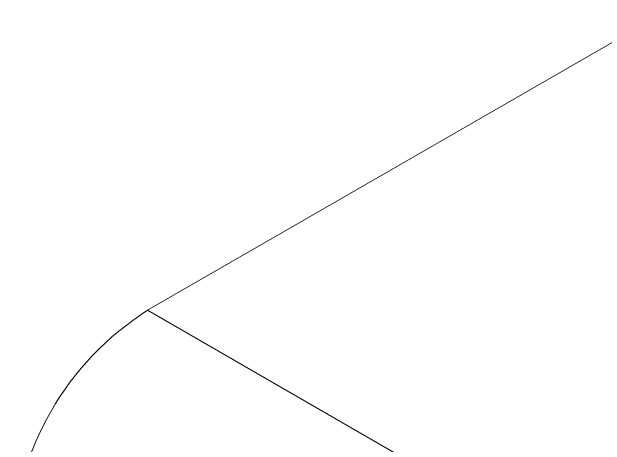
# Model space of a CAD drawing. Extents: x -976302 to -776254, y 5665 to 231437.
# Drawn here: x -793360.6 to -793236.2, y 84066.7 to 84157.8 of the extents above; entities that cross this region are included whole.
import ezdxf

# ---------------------------------------------------------------- set-up
doc = ezdxf.new("R2010")
doc.units = 0
doc.header["$LTSCALE"] = 1000
doc.header["$MEASUREMENT"] = 0

msp = doc.modelspace()

# ---------------------------------------------------------------- linework, layer by layer
at = {"linetype": 'Continuous', "lineweight": 15}
for p, q in [((-793223.56, 84157.75), (-793332.15, 84095.06)), ((-793223.56, 84157.75), (-793332.15, 84095.06)), ((-793332.15, 84095.06), (-793083.07, 83951.27)), ((-793332.15, 84095.06), (-793083.07, 83951.27))]:
    msp.add_line(p, q, dxfattribs=at)
msp.add_arc((-793298.81, 84042.95), 61.87, 122.6055, 177.3945, dxfattribs=at)
msp.add_arc((-793298.81, 84042.95), 61.87, 122.6055, 177.3945, dxfattribs=at)

doc.saveas('drawing.dxf')
